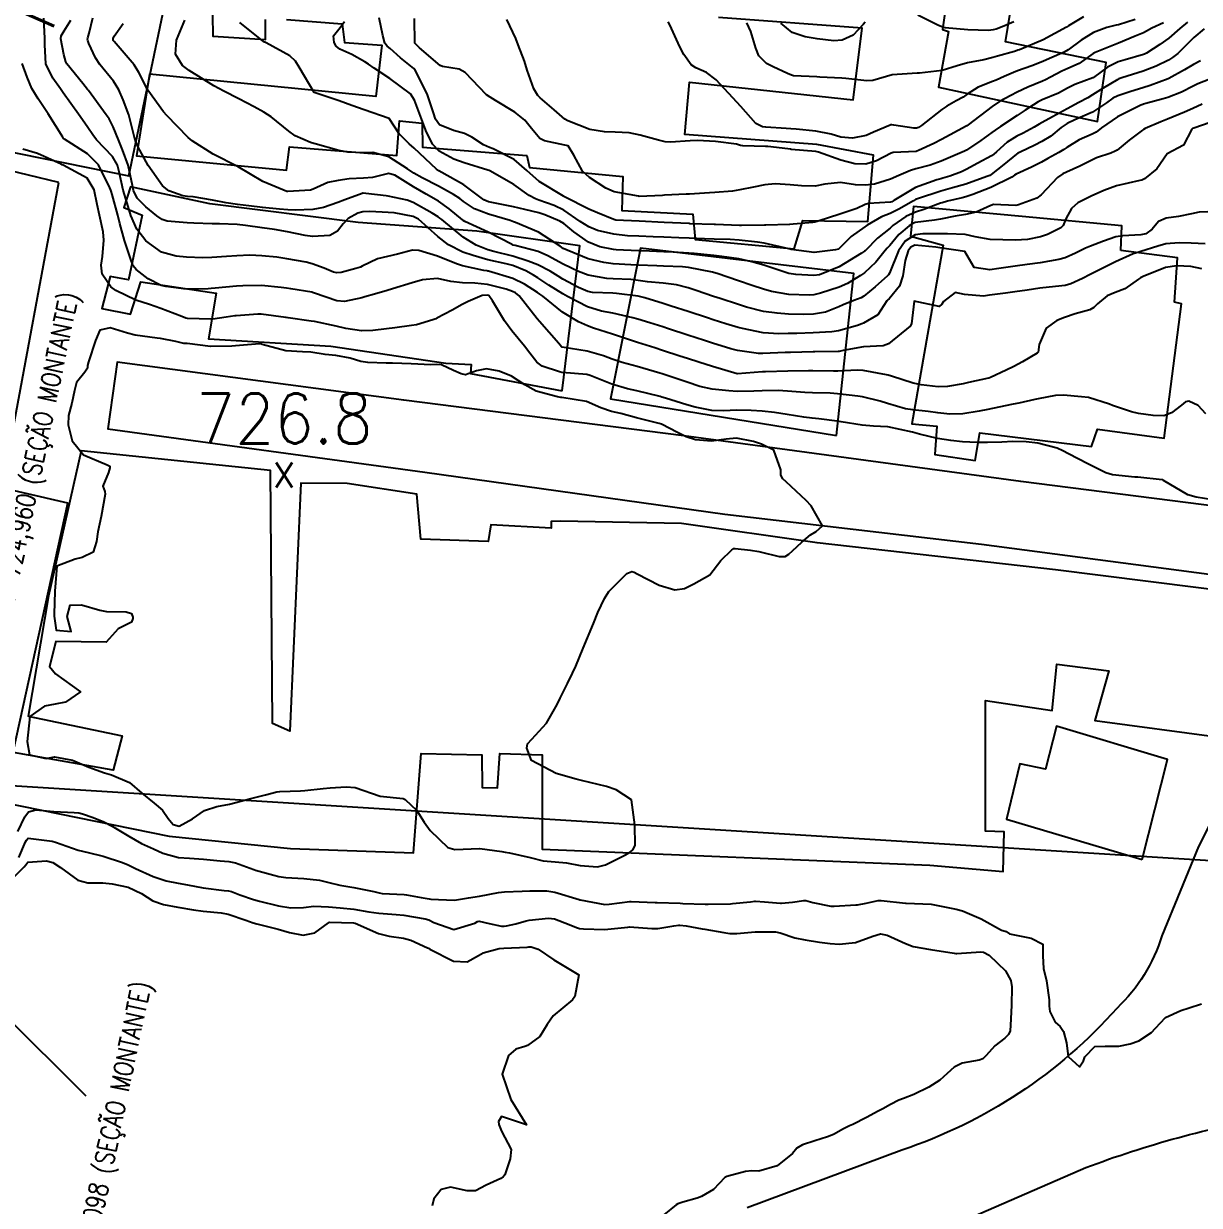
# Model space of a CAD drawing. Header units: metres. Extents: x 318500 to 325275, y 7408834 to 7428799.
# Drawn here: x 323476.5 to 323570.2, y 7419209.3 to 7419303.5 of the extents above; entities that cross this region are included whole.
import ezdxf
from ezdxf.enums import TextEntityAlignment as Align

# ---------------------------------------------------------------- set-up
doc = ezdxf.new("R2010")
doc.units = ezdxf.units.M
doc.header["$MEASUREMENT"] = 0
doc.linetypes.add('CONTINUO', pattern=[0])
for name, color, linetype in [('Cotas', 45, 'Continuous'), ('Curvas de Nivel 1m', 11, 'Continuous'), ('Curvas de Nivel 5m', 15, 'Continuous'), ('Divisas', 45, 'Continuous'), ('Edificações', 30, 'Continuous'), ('Pontos Cotados', 45, 'Continuous'), ('TEXTO', 45, 'Continuous'), ('Vias Primárias', 230, 'Continuous')]:
    doc.layers.add(name, color=color, linetype=linetype)
doc.styles.add('ROMANS', font='romans', dxfattribs={"height": 0.2})
doc.styles.add('Style-STANDARD', font='STANDARD.shx')

# ---------------------------------------------------------------- blocks, each defined once
blk = doc.blocks.new('ELVTXT_32')
at = {"layer": 'Pontos Cotados', "linetype": 'Continuous', "style": 'Style-STANDARD'}
for s, height, p in [('726.8', 4, (0, 4)), ('x', 3, (0, 0))]:
    blk.add_text(s, height=height, dxfattribs=at).set_placement(p, align=Align.MIDDLE_CENTER)

msp = doc.modelspace()

# ---------------------------------------------------------------- linework, layer by layer
at = {"layer": 'Curvas de Nivel 1m', "flags": 128}
for points, elevation in [([(323570.375, 7419283.933), (323569.501, 7419284.121), (323568.393, 7419284.189), (323567.5, 7419284.044), (323565.707, 7419283.332), (323565.491, 7419283.227), (323565.323, 7419283.122), (323564.258, 7419282.359), (323563.474, 7419282.069), (323562.839, 7419281.786), (323562.08, 7419281.164), (323561.771, 7419280.851), (323561.453, 7419280.686), (323560.277, 7419280.358), (323559.443, 7419280.073), (323558.823, 7419279.826), (323557.966, 7419279.222), (323557.417, 7419277.913), (323557.329, 7419277.313), (323557.26, 7419277.232), (323556.104, 7419276.538), (323555.394, 7419276.16), (323554.791, 7419275.857), (323553.554, 7419275.277), (323553.42, 7419275.239), (323553.379, 7419275.23), (323551.798, 7419274.879), (323551.372, 7419274.787), (323550.129, 7419274.562), (323549.368, 7419274.545), (323548.031, 7419274.689), (323547.372, 7419274.825), (323545.658, 7419275.386), (323545.381, 7419275.474), (323545.268, 7419275.505), (323543.387, 7419275.851), (323542.942, 7419275.862), (323541.385, 7419275.785), (323541.047, 7419275.784), (323539.385, 7419275.821), (323539.037, 7419275.821), (323537.384, 7419275.781), (323535.614, 7419275.747), (323535.382, 7419275.735), (323533.399, 7419275.569), (323533.38, 7419275.571), (323533.353, 7419275.577), (323531.386, 7419276.161), (323530.304, 7419276.502), (323529.392, 7419276.794), (323528.78, 7419276.995), (323527.398, 7419277.442), (323526.792, 7419277.636), (323525.406, 7419278.081), (323524.786, 7419278.283), (323523.416, 7419278.728), (323521.916, 7419279.209), (323521.425, 7419279.394), (323520.706, 7419279.717), (323519.441, 7419280.482), (323517.884, 7419281.754), (323517.64, 7419281.935), (323517.463, 7419282.054), (323516.417, 7419282.724), (323515.474, 7419283.182), (323513.534, 7419283.755), (323513.48, 7419283.767), (323513.441, 7419283.772), (323513.175, 7419283.815), (323511.485, 7419284.169), (323510.999, 7419284.336), (323509.496, 7419284.963), (323507.988, 7419285.4), (323507.503, 7419285.417), (323506.287, 7419285.12), (323505.495, 7419284.935), (323504.695, 7419284.729), (323503.483, 7419284.161), (323503.349, 7419284.085), (323502.984, 7419283.955), (323501.8, 7419283.644), (323501.476, 7419283.616), (323501.192, 7419283.689), (323500.457, 7419283.985), (323499.485, 7419284.342), (323499.024, 7419284.47), (323497.491, 7419284.744), (323496.67, 7419284.861), (323495.494, 7419284.988), (323494.54, 7419285.018), (323493.493, 7419284.976), (323492.664, 7419284.921), (323491.491, 7419284.851), (323490.782, 7419284.825), (323489.491, 7419284.872), (323488.674, 7419284.961), (323487.497, 7419285.272), (323486.257, 7419286.179), (323485.524, 7419287.108), (323485.061, 7419288.195), (323484.828, 7419288.916), (323484.434, 7419290.201), (323484.129, 7419291.657), (323483.986, 7419292.206), (323483.6, 7419292.894), (323482.324, 7419294.229), (323482.009, 7419294.619), (323481.63, 7419295.204), (323481.199, 7419295.81), (323480.884, 7419296.251), (323479.665, 7419297.962), (323479.447, 7419298.272), (323478.829, 7419299.133), (323478.28, 7419300.284), (323478.208, 7419301.792), (323478.199, 7419302.285), (323478.13, 7419303.901)], 731), ([(323570.649, 7419285.928), (323569.524, 7419285.99), (323568.583, 7419286.021), (323567.522, 7419285.92), (323566.882, 7419285.737), (323565.513, 7419285.316), (323565.358, 7419285.276), (323564.908, 7419285.129), (323563.503, 7419284.491), (323562.604, 7419284.054), (323561.493, 7419283.496), (323560.873, 7419283.179), (323559.938, 7419282.738), (323559.481, 7419282.626), (323558.217, 7419282.481), (323557.477, 7419282.391), (323556.466, 7419282.249), (323555.473, 7419282.107), (323554.727, 7419282.005), (323553.468, 7419281.832), (323552.99, 7419281.764), (323551.469, 7419281.887), (323550.735, 7419282.054), (323549.787, 7419281.327), (323549.67, 7419281.115), (323549.454, 7419280.944), (323547.46, 7419281.36), (323547.249, 7419279.547), (323547.146, 7419279.364), (323545.416, 7419277.954), (323544.996, 7419277.812), (323543.413, 7419277.715), (323541.812, 7419277.434), (323541.491, 7419277.357), (323541.409, 7419277.347), (323539.556, 7419277.319), (323539.408, 7419277.319), (323537.61, 7419277.285), (323537.407, 7419277.282), (323537.187, 7419277.274), (323535.397, 7419277.194), (323535.07, 7419277.198), (323533.399, 7419277.424), (323532.866, 7419277.555), (323531.407, 7419278.021), (323530.759, 7419278.231), (323529.416, 7419278.665), (323527.882, 7419279.164), (323527.425, 7419279.31), (323526.399, 7419279.64), (323525.434, 7419279.933), (323525.057, 7419280.035), (323523.441, 7419280.416), (323522.56, 7419280.576), (323521.448, 7419280.913), (323519.837, 7419281.726), (323519.462, 7419281.951), (323518.364, 7419282.642), (323517.475, 7419283.225), (323517.143, 7419283.431), (323516.512, 7419283.775), (323515.486, 7419284.194), (323514.945, 7419284.338), (323513.493, 7419284.669), (323512.33, 7419284.995), (323511.502, 7419285.281), (323510.369, 7419285.857), (323509.52, 7419286.505), (323507.958, 7419287.886), (323507.542, 7419288.099), (323506.026, 7419288.394), (323505.545, 7419288.44), (323504.102, 7419288.498), (323503.545, 7419288.48), (323503.124, 7419288.374), (323502.377, 7419287.962), (323501.963, 7419287.536), (323501.525, 7419286.945), (323500.904, 7419286.594), (323499.518, 7419286.505), (323498.938, 7419286.589), (323497.523, 7419286.896), (323496.495, 7419287.07), (323495.527, 7419287.201), (323494.195, 7419287.405), (323493.531, 7419287.467), (323492.114, 7419287.518), (323491.531, 7419287.53), (323490.081, 7419287.576), (323489.532, 7419287.605), (323487.948, 7419287.74), (323487.536, 7419287.884), (323487.122, 7419288.166), (323486.243, 7419288.875), (323485.554, 7419289.572), (323485.258, 7419290.193), (323485.174, 7419290.586), (323484.844, 7419292.197), (323484.381, 7419293.429), (323484.056, 7419294.206), (323483.631, 7419295.261), (323483.312, 7419295.89), (323483.093, 7419296.218), (323481.669, 7419298.159), (323481.604, 7419298.241), (323481.22, 7419298.704), (323479.956, 7419300.266), (323479.864, 7419300.43), (323479.707, 7419301.006), (323479.475, 7419302.272), (323479.488, 7419302.508), (323479.73, 7419302.908), (323480.265, 7419303.739)], 732), ([(323571.562, 7419288.517), (323570.174, 7419288.448), (323569.559, 7419288.321), (323568.523, 7419288.112), (323567.553, 7419287.971), (323566.941, 7419287.707), (323566.43, 7419287.107), (323565.917, 7419286.731), (323565.533, 7419286.638), (323564.094, 7419286.579), (323563.53, 7419286.481), (323562.545, 7419286.14), (323561.519, 7419285.759), (323561.105, 7419285.587), (323560.32, 7419285.188), (323559.506, 7419284.822), (323558.976, 7419284.679), (323557.502, 7419284.42), (323556.465, 7419284.276), (323555.499, 7419284.148), (323554.195, 7419283.968), (323553.496, 7419283.872), (323552.253, 7419284.054), (323551.51, 7419285.31), (323549.514, 7419285.617), (323549.19, 7419285.66), (323547.517, 7419285.818), (323547.199, 7419285.68), (323546.99, 7419285.368), (323546.744, 7419284.613), (323546.549, 7419283.374), (323546.297, 7419282.559), (323545.463, 7419281.563), (323545.368, 7419281.484), (323545.297, 7419281.392), (323544.568, 7419280.274), (323543.433, 7419279.602), (323543.295, 7419279.55), (323542.938, 7419279.417), (323541.426, 7419279.002), (323540.898, 7419278.921), (323539.424, 7419278.845), (323538.111, 7419278.795), (323537.423, 7419278.78), (323536.675, 7419278.757), (323535.42, 7419278.841), (323533.791, 7419279.178), (323533.426, 7419279.273), (323532.453, 7419279.56), (323531.435, 7419279.889), (323530.983, 7419280.03), (323529.444, 7419280.535), (323528.101, 7419280.969), (323527.453, 7419281.183), (323526.01, 7419281.644), (323525.461, 7419281.759), (323523.758, 7419281.971), (323523.463, 7419281.992), (323521.826, 7419282.067), (323521.464, 7419282.142), (323520.722, 7419282.463), (323519.474, 7419283.119), (323519.089, 7419283.349), (323518.465, 7419283.745), (323517.488, 7419284.26), (323516.707, 7419284.557), (323515.497, 7419284.946), (323513.976, 7419285.333), (323513.505, 7419285.456), (323512.569, 7419285.824), (323511.52, 7419286.474), (323509.816, 7419287.866), (323509.662, 7419287.989), (323509.542, 7419288.072), (323509.049, 7419288.371), (323507.553, 7419289.217), (323507.056, 7419289.399), (323505.558, 7419289.723), (323505.387, 7419289.751), (323503.775, 7419289.947), (323503.56, 7419289.971), (323503.54, 7419289.97), (323503.485, 7419289.951), (323502.089, 7419289.431), (323501.553, 7419289.229), (323500.398, 7419288.836), (323499.547, 7419288.66), (323498.147, 7419288.622), (323497.546, 7419288.638), (323496.9, 7419288.683), (323495.548, 7419288.83), (323494.455, 7419288.972), (323493.55, 7419289.07), (323492.648, 7419289.19), (323491.553, 7419289.418), (323490.008, 7419289.673), (323489.556, 7419289.706), (323489.186, 7419289.766), (323488.083, 7419290.152), (323487.566, 7419290.565), (323486.442, 7419292.177), (323485.612, 7419293.683), (323485.401, 7419294.192), (323485.312, 7419294.505), (323484.885, 7419296.198), (323484.448, 7419297.412), (323484.084, 7419298.206), (323483.68, 7419298.88), (323482.583, 7419300.227), (323482.227, 7419300.754), (323481.716, 7419301.888), (323481.618, 7419302.141), (323481.604, 7419302.242), (323481.627, 7419302.336), (323481.727, 7419302.728), (323482.034, 7419303.948)], 733), ([(323571.658, 7419295.809), (323569.737, 7419295.155), (323569.65, 7419295.117), (323569.596, 7419295.071), (323568.912, 7419293.8), (323567.62, 7419293.1), (323566.792, 7419291.913), (323565.808, 7419291.117), (323565.589, 7419291.011), (323565.433, 7419290.967), (323563.584, 7419290.563), (323562.566, 7419290.175), (323561.576, 7419289.731), (323560.493, 7419289.186), (323559.996, 7419288.761), (323559.551, 7419287.924), (323559.34, 7419287.406), (323559.161, 7419287.206), (323558.077, 7419286.677), (323557.529, 7419286.496), (323556.485, 7419286.281), (323555.525, 7419286.227), (323554.527, 7419286.263), (323553.525, 7419286.267), (323552.332, 7419286.494), (323551.53, 7419286.676), (323550.128, 7419286.727), (323549.531, 7419286.717), (323548.141, 7419286.741), (323547.529, 7419286.647), (323546.736, 7419286.158), (323546.21, 7419285.38), (323545.492, 7419283.606), (323545.418, 7419283.464), (323545.343, 7419283.391), (323544.359, 7419282.519), (323543.465, 7419281.775), (323543.235, 7419281.642), (323542.657, 7419281.422), (323541.813, 7419281.076), (323541.452, 7419280.906), (323540.405, 7419280.497), (323539.443, 7419280.338), (323538.617, 7419280.304), (323537.443, 7419280.334), (323536.537, 7419280.41), (323535.446, 7419280.553), (323534.097, 7419280.894), (323533.453, 7419281.101), (323532.01, 7419281.565), (323531.462, 7419281.747), (323530.095, 7419282.219), (323529.468, 7419282.44), (323528.534, 7419282.677), (323527.472, 7419282.792), (323526.218, 7419282.897), (323525.474, 7419283.01), (323524.895, 7419283.079), (323523.475, 7419283.149), (323522.971, 7419283.183), (323521.477, 7419283.44), (323520.712, 7419283.718), (323519.489, 7419284.323), (323518.272, 7419284.975), (323517.503, 7419285.31), (323515.675, 7419285.788), (323515.511, 7419285.834), (323515.426, 7419285.876), (323513.526, 7419286.853), (323511.66, 7419287.716), (323511.539, 7419287.789), (323511.474, 7419287.841), (323510.422, 7419288.731), (323509.555, 7419289.321), (323508.582, 7419289.88), (323507.569, 7419290.482), (323506.084, 7419291.411), (323505.584, 7419291.541), (323504.31, 7419291.208), (323503.578, 7419291.154), (323502.435, 7419291.103), (323501.575, 7419290.982), (323500.746, 7419290.809), (323499.564, 7419290.282), (323499.359, 7419290.207), (323497.561, 7419290.109), (323497.478, 7419290.115), (323495.573, 7419290.899), (323493.59, 7419292.08), (323491.604, 7419293.069), (323489.931, 7419294.127), (323489.623, 7419294.394), (323488.773, 7419295.284), (323487.905, 7419296.156), (323487.644, 7419296.44), (323486.396, 7419298.179), (323485.691, 7419299.577), (323485.321, 7419300.194), (323483.719, 7419302.063), (323483.653, 7419302.144), (323483.632, 7419302.211), (323483.642, 7419302.29), (323483.724, 7419302.47), (323484.45, 7419303.492)], 734), ([(323571.029, 7419299.05), (323570.072, 7419298.687), (323569.691, 7419298.501), (323568.754, 7419298.014), (323567.678, 7419297.6), (323567.295, 7419297.485), (323565.913, 7419297.118), (323565.726, 7419297.063), (323565.669, 7419297.038), (323565.523, 7419296.976), (323563.659, 7419296.038), (323562.384, 7419295.163), (323561.973, 7419294.839), (323561.642, 7419294.665), (323560.613, 7419294.207), (323559.626, 7419293.612), (323559.381, 7419293.446), (323558.984, 7419293.21), (323558.104, 7419292.731), (323557.608, 7419292.449), (323556.809, 7419292.031), (323555.594, 7419291.486), (323555.449, 7419291.396), (323555.243, 7419291.255), (323553.581, 7419290.41), (323552.141, 7419289.867), (323551.574, 7419289.684), (323551.284, 7419289.602), (323550.126, 7419289.324), (323549.691, 7419289.206), (323549.567, 7419289.162), (323548.237, 7419288.673), (323547.557, 7419288.468), (323546.809, 7419288.113), (323545.761, 7419287.387), (323545.645, 7419287.282), (323545.537, 7419287.185), (323544.531, 7419286.394), (323543.577, 7419285.409), (323543.545, 7419285.375), (323543.509, 7419285.341), (323543.272, 7419285.178), (323541.497, 7419284.105), (323539.921, 7419283.463), (323539.479, 7419283.401), (323538.03, 7419283.485), (323537.481, 7419283.562), (323537.389, 7419283.583), (323535.491, 7419284.224), (323534.518, 7419284.512), (323533.498, 7419284.737), (323532.13, 7419284.934), (323531.502, 7419285.01), (323529.935, 7419285.163), (323529.504, 7419285.198), (323527.835, 7419285.295), (323527.505, 7419285.305), (323525.781, 7419285.372), (323525.506, 7419285.382), (323523.732, 7419285.451), (323523.507, 7419285.476), (323522.415, 7419285.696), (323521.515, 7419286.069), (323520.348, 7419286.902), (323519.537, 7419287.562), (323519.241, 7419287.734), (323518.035, 7419288.242), (323517.546, 7419288.394), (323516.439, 7419288.667), (323515.551, 7419288.887), (323514.214, 7419289.142), (323513.555, 7419289.289), (323513.179, 7419289.438), (323512.647, 7419289.824), (323511.572, 7419290.642), (323509.835, 7419291.617), (323509.588, 7419291.745), (323509.4, 7419291.872), (323507.615, 7419293.55), (323507.221, 7419293.896), (323506.428, 7419294.708), (323505.64, 7419295.92), (323503.65, 7419296.609), (323502.655, 7419296.96), (323501.66, 7419297.312), (323499.67, 7419298), (323498.466, 7419300.019), (323498.162, 7419300.481), (323497.709, 7419300.909), (323495.828, 7419301.94), (323495.719, 7419301.992), (323495.681, 7419302.012), (323495.607, 7419302.052), (323493.742, 7419303.573)], 736), ([(323570.268, 7419300.516), (323569.717, 7419300.217), (323568.997, 7419299.795), (323567.756, 7419299.099), (323567.721, 7419299.079), (323567.7, 7419299.071), (323566.264, 7419298.542), (323565.689, 7419298.363), (323564.738, 7419298.08), (323563.679, 7419297.725), (323563.303, 7419297.528), (323562.796, 7419297.163), (323561.662, 7419296.421), (323560.272, 7419295.81), (323559.653, 7419295.53), (323559.179, 7419295.207), (323558.349, 7419294.51), (323557.633, 7419294.074), (323557.063, 7419293.801), (323555.905, 7419293.247), (323555.715, 7419293.152), (323555.618, 7419293.085), (323554.619, 7419292.251), (323553.593, 7419291.453), (323553.488, 7419291.385), (323553.264, 7419291.285), (323551.584, 7419290.688), (323550.516, 7419290.386), (323549.578, 7419290.128), (323547.734, 7419289.52), (323547.571, 7419289.456), (323547.397, 7419289.363), (323546.252, 7419288.687), (323545.554, 7419288.347), (323544.861, 7419288.086), (323543.708, 7419287.408), (323543.614, 7419287.334), (323543.538, 7419287.277), (323542.446, 7419286.506), (323541.512, 7419285.584), (323541.432, 7419285.52), (323541.206, 7419285.445), (323539.506, 7419285.232), (323537.655, 7419285.489), (323537.511, 7419285.525), (323537.466, 7419285.536), (323535.517, 7419285.996), (323534.97, 7419286.077), (323533.52, 7419286.22), (323532.812, 7419286.266), (323531.521, 7419286.312), (323530.763, 7419286.34), (323529.522, 7419286.387), (323528.712, 7419286.422), (323527.523, 7419286.467), (323526.664, 7419286.498), (323525.523, 7419286.54), (323524.612, 7419286.576), (323523.525, 7419286.695), (323522.236, 7419286.993), (323521.534, 7419287.279), (323520.863, 7419287.717), (323519.549, 7419288.604), (323518.789, 7419288.978), (323517.557, 7419289.421), (323517.303, 7419289.51), (323516.78, 7419289.772), (323515.573, 7419290.654), (323513.653, 7419291.746), (323513.589, 7419291.775), (323513.487, 7419291.812), (323511.598, 7419292.38), (323510.785, 7419292.67), (323509.612, 7419293.311), (323509.078, 7419293.875), (323508.553, 7419294.958), (323508.211, 7419295.884), (323507.662, 7419297.375), (323507.329, 7419297.895), (323505.688, 7419299.097), (323504.437, 7419299.939), (323503.995, 7419300.238), (323503.705, 7419300.429), (323502.662, 7419301.009), (323501.715, 7419301.449), (323501.42, 7419301.678), (323501.252, 7419301.977), (323501.209, 7419302.496), (323501.738, 7419303.172), (323502.061, 7419303.651)], 737), ([(323570.559, 7419303.058), (323569.743, 7419302.377), (323568.465, 7419301.089), (323568.054, 7419300.766), (323567.722, 7419300.569), (323566.734, 7419300.09), (323565.709, 7419299.7), (323565.273, 7419299.56), (323564.009, 7419299.145), (323563.776, 7419299.072), (323563.698, 7419299.036), (323562.531, 7419298.324), (323561.679, 7419297.791), (323561.29, 7419297.569), (323560.577, 7419297.191), (323559.665, 7419296.697), (323558.496, 7419296.055), (323557.654, 7419295.612), (323557.41, 7419295.475), (323557.033, 7419295.236), (323556.139, 7419294.749), (323555.639, 7419294.501), (323554.865, 7419294.028), (323554.033, 7419293.274), (323553.82, 7419293.074), (323553.615, 7419292.936), (323552.547, 7419292.355), (323551.598, 7419291.843), (323551.239, 7419291.669), (323550.312, 7419291.323), (323549.757, 7419291.16), (323549.588, 7419291.113), (323549.276, 7419291.024), (323547.58, 7419290.409), (323545.83, 7419289.386), (323545.674, 7419289.283), (323545.568, 7419289.248), (323543.83, 7419289.143), (323543.565, 7419289.073), (323542.886, 7419288.746), (323541.549, 7419288.29), (323539.802, 7419287.726), (323539.542, 7419287.657), (323539.376, 7419287.637), (323537.826, 7419287.487), (323537.563, 7419287.467), (323537.54, 7419287.465), (323535.633, 7419287.424), (323535.539, 7419287.423), (323533.696, 7419287.39), (323533.538, 7419287.393), (323531.643, 7419287.464), (323531.538, 7419287.465), (323529.599, 7419287.539), (323529.539, 7419287.542), (323527.54, 7419287.63), (323525.541, 7419287.731), (323523.689, 7419287.825), (323523.542, 7419287.865), (323522.243, 7419288.396), (323521.55, 7419288.683), (323519.615, 7419289.674), (323519.56, 7419289.708), (323519.511, 7419289.731), (323517.577, 7419290.898), (323516.589, 7419291.775), (323515.603, 7419292.654), (323513.931, 7419293.492), (323513.617, 7419293.601), (323513.157, 7419293.817), (323512.23, 7419294.435), (323511.629, 7419294.723), (323510.752, 7419294.974), (323509.635, 7419295.411), (323509.314, 7419295.873), (323509.163, 7419296.359), (323508.668, 7419297.88), (323507.698, 7419299.761), (323507.59, 7419299.892), (323506.544, 7419300.743), (323505.716, 7419301.482), (323505.477, 7419301.683), (323505.276, 7419301.927), (323505.117, 7419302.541), (323504.84, 7419303.934)], 738), ([(323569.242, 7419303.594), (323568.619, 7419303.087), (323567.742, 7419302.328), (323567.041, 7419301.803), (323565.966, 7419301.118), (323565.812, 7419301.036), (323565.728, 7419301.003), (323564.266, 7419300.598), (323563.719, 7419300.426), (323562.858, 7419300.018), (323561.753, 7419299.179), (323561.724, 7419299.156), (323561.699, 7419299.146), (323560.262, 7419298.623), (323559.687, 7419298.321), (323558.964, 7419297.927), (323557.672, 7419297.395), (323557.557, 7419297.346), (323557.35, 7419297.233), (323556.317, 7419296.59), (323555.659, 7419296.152), (323554.332, 7419295.27), (323553.924, 7419294.998), (323553.643, 7419294.795), (323552.768, 7419294.158), (323551.621, 7419293.391), (323551.57, 7419293.361), (323551.47, 7419293.312), (323550.179, 7419292.757), (323549.608, 7419292.525), (323548.736, 7419292.21), (323547.598, 7419291.897), (323547.181, 7419291.781), (323546.243, 7419291.38), (323545.587, 7419291.081), (323544.293, 7419290.692), (323543.582, 7419290.594), (323542.782, 7419290.626), (323541.581, 7419290.82), (323540.354, 7419290.682), (323539.576, 7419290.536), (323538.497, 7419290.56), (323537.577, 7419290.646), (323536.38, 7419290.706), (323535.577, 7419290.641), (323534.652, 7419290.455), (323533.57, 7419290.222), (323532.992, 7419290.132), (323531.567, 7419290.015), (323531.158, 7419289.984), (323529.564, 7419289.89), (323529.291, 7419289.877), (323527.563, 7419289.797), (323527.404, 7419289.79), (323525.561, 7419289.716), (323525.492, 7419289.72), (323523.566, 7419290.081), (323522.897, 7419290.363), (323521.582, 7419291.206), (323521.047, 7419291.715), (323520.338, 7419292.993), (323519.905, 7419293.727), (323519.621, 7419293.799), (323517.996, 7419294.127), (323517.626, 7419294.329), (323516.985, 7419295.121), (323516.448, 7419295.778), (323515.65, 7419296.427), (323514.108, 7419297.361), (323513.667, 7419297.607), (323513.399, 7419297.814), (323511.696, 7419299.58), (323511.202, 7419299.847), (323509.883, 7419300.048), (323509.703, 7419300.131), (323508.047, 7419301.557), (323507.72, 7419301.87), (323507.688, 7419301.923), (323507.663, 7419303.891)], 739), ([(323565.082, 7419303.809), (323563.754, 7419303.392), (323563.564, 7419303.342), (323562.817, 7419303.164), (323561.746, 7419302.769), (323560.76, 7419302.169), (323559.732, 7419301.4), (323559.402, 7419301.205), (323558.257, 7419300.687), (323557.718, 7419300.458), (323556.834, 7419300.122), (323555.707, 7419299.71), (323555.375, 7419299.585), (323554.623, 7419299.266), (323553.991, 7419298.981), (323553.694, 7419298.869), (323552.559, 7419298.425), (323551.678, 7419297.853), (323551.363, 7419297.625), (323550.805, 7419297.319), (323550.078, 7419296.913), (323549.663, 7419296.626), (323548.035, 7419295.354), (323547.797, 7419295.209), (323547.647, 7419295.157), (323547.431, 7419295.147), (323545.833, 7419295.387), (323545.67, 7419295.419), (323545.641, 7419295.423), (323545.612, 7419295.419), (323545.537, 7419295.391), (323544.22, 7419294.818), (323543.632, 7419294.567), (323542.551, 7419294.348), (323541.63, 7419294.429), (323540.84, 7419294.66), (323539.634, 7419294.899), (323538.059, 7419295.063), (323537.636, 7419295.106), (323537.274, 7419295.133), (323535.637, 7419295.223), (323535.377, 7419295.263), (323534.839, 7419295.532), (323533.66, 7419296.884), (323533.005, 7419297.557), (323531.691, 7419298.988), (323530.92, 7419299.582), (323530.055, 7419299.947), (323529.706, 7419300.192), (323529.109, 7419301.004), (323528.779, 7419301.614), (323527.996, 7419303.377), (323527.856, 7419303.628)], 741), ([(323560.943, 7419304.007), (323559.752, 7419303.304), (323559.597, 7419303.202), (323557.74, 7419302.186), (323555.863, 7419301.39), (323555.731, 7419301.35), (323555.664, 7419301.327), (323555.445, 7419301.263), (323554.11, 7419300.888), (323553.722, 7419300.767), (323553.023, 7419300.594), (323551.71, 7419300.36), (323550.9, 7419300.126), (323549.704, 7419299.735), (323547.879, 7419299.534), (323547.702, 7419299.533), (323545.7, 7419299.39), (323544.159, 7419298.939), (323543.693, 7419298.924), (323542.025, 7419299.105), (323541.695, 7419299.128), (323539.941, 7419299.222), (323539.696, 7419299.236), (323537.856, 7419299.33), (323537.698, 7419299.365), (323537.362, 7419299.495), (323536.219, 7419300.026), (323535.708, 7419300.305), (323535.095, 7419300.911), (323534.84, 7419301.533), (323534.436, 7419302.843), (323534.14, 7419303.544)], 742), ([(323543.562, 7419303.604), (323543.402, 7419303.415), (323542.606, 7419302.558), (323541.731, 7419302.152), (323541.072, 7419302.108), (323539.732, 7419302.259), (323538.787, 7419302.427), (323537.739, 7419302.765), (323536.841, 7419303.504)], 743), ([(323555.41, 7419303.609), (323554.596, 7419303.272), (323553.988, 7419303.037), (323553.747, 7419302.971), (323553.378, 7419302.919), (323551.745, 7419302.969), (323549.928, 7419303.147), (323549.748, 7419303.182), (323549.403, 7419303.335), (323547.762, 7419304.16)], 743), ([(323571.255, 7419265.537), (323569.937, 7419265.74), (323569.259, 7419265.932), (323567.317, 7419267.09), (323567.27, 7419267.12), (323567.23, 7419267.131), (323565.273, 7419267.336), (323565.047, 7419267.35), (323563.276, 7419267.533), (323562.733, 7419267.701), (323561.288, 7419268.395), (323559.761, 7419269.193), (323559.304, 7419269.451), (323558.863, 7419269.65), (323557.312, 7419270.06), (323556.385, 7419270.168), (323555.314, 7419270.173), (323554.441, 7419270.135), (323553.313, 7419270.116), (323552.487, 7419270.118), (323551.313, 7419270.167), (323550.374, 7419270.26), (323549.317, 7419270.431), (323547.896, 7419270.777), (323547.323, 7419270.917), (323545.366, 7419271.353), (323545.33, 7419271.361), (323544.23, 7419271.401), (323543.331, 7419271.484), (323541.656, 7419271.758), (323541.334, 7419271.811), (323539.863, 7419271.989), (323539.336, 7419272.048), (323538.679, 7419272.134), (323537.339, 7419272.347), (323536.327, 7419272.492), (323535.341, 7419272.598), (323534.474, 7419272.666), (323533.341, 7419272.677), (323532.277, 7419272.624), (323531.336, 7419272.657), (323530.004, 7419272.926), (323529.343, 7419273.109), (323527.648, 7419273.626), (323527.351, 7419273.725), (323527.225, 7419273.759), (323525.359, 7419274.23), (323524.632, 7419274.39), (323523.366, 7419274.747), (323521.648, 7419275.433), (323521.377, 7419275.512), (323519.42, 7419275.689), (323519.379, 7419275.694), (323519.207, 7419275.733), (323517.82, 7419276.189), (323517.388, 7419276.512), (323516.838, 7419277.211), (323516.406, 7419277.775), (323515.418, 7419279.008), (323514.816, 7419279.796), (323513.872, 7419281.387), (323513.569, 7419281.809), (323513.46, 7419281.84), (323513.05, 7419281.816), (323511.936, 7419281.349), (323511.449, 7419281.1), (323510.644, 7419280.65), (323509.432, 7419280.009), (323509.339, 7419279.963), (323509.103, 7419279.873), (323507.818, 7419279.492), (323507.423, 7419279.416), (323506.089, 7419279.241), (323505.419, 7419279.162), (323504.322, 7419279.03), (323503.416, 7419278.992), (323502.192, 7419279.189), (323501.421, 7419279.384), (323499.683, 7419279.739), (323499.427, 7419279.777), (323497.593, 7419280.028), (323497.43, 7419280.054), (323497.405, 7419280.055), (323495.434, 7419280.324), (323495.157, 7419280.332), (323493.432, 7419280.198), (323493.326, 7419280.187), (323492.641, 7419280.092), (323491.595, 7419279.94), (323491.427, 7419279.934), (323489.565, 7419279.991), (323489.428, 7419280.021), (323489.106, 7419280.135), (323487.439, 7419280.772), (323486.525, 7419281.093), (323485.449, 7419281.452), (323483.867, 7419282.206), (323483.463, 7419282.503), (323482.762, 7419283.51), (323482.696, 7419284.222), (323482.794, 7419284.917), (323482.897, 7419286.219), (323482.847, 7419286.893), (323482.548, 7419288.225), (323482.377, 7419289.056), (323482.124, 7419290.232), (323481.574, 7419291.175), (323479.662, 7419292.196), (323479.589, 7419292.222), (323479.486, 7419292.271), (323477.602, 7419293.118), (323476.435, 7419293.481)], 729), ([(323476.057, 7419239.128), (323476.614, 7419240.294), (323476.904, 7419240.678), (323477.476, 7419240.851), (323478.905, 7419240.714), (323480.522, 7419240.626), (323480.904, 7419240.601), (323481.202, 7419240.535), (323482.055, 7419240.223), (323482.895, 7419239.875), (323483.556, 7419239.534), (323484.878, 7419238.743), (323485.91, 7419238.17), (323486.863, 7419237.724), (323487.611, 7419237.397), (323488.854, 7419237.048), (323489.72, 7419236.984), (323490.852, 7419236.903), (323492.159, 7419236.779), (323492.85, 7419236.725), (323493.388, 7419236.612), (323494.841, 7419236.096), (323494.988, 7419236.048), (323496.435, 7419235.625), (323496.835, 7419235.527), (323497.399, 7419235.45), (323498.834, 7419235.368), (323500.088, 7419235.236), (323500.831, 7419235.046), (323501.707, 7419234.835), (323502.827, 7419234.655), (323504.408, 7419234.341), (323504.823, 7419234.232), (323505.087, 7419234.181), (323506.822, 7419234.093), (323507.006, 7419234.072), (323508.179, 7419233.87), (323508.818, 7419233.757), (323508.94, 7419233.737), (323510.817, 7419233.642), (323510.989, 7419233.665), (323511.947, 7419233.823), (323512.822, 7419233.966), (323514.345, 7419234.269), (323514.828, 7419234.321), (323516.223, 7419234.372), (323516.829, 7419234.382), (323518.183, 7419234.387), (323518.828, 7419234.294), (323520.762, 7419233.701), (323520.82, 7419233.679), (323520.845, 7419233.674), (323522.815, 7419233.314), (323523.174, 7419233.315), (323524.818, 7419233.538), (323524.924, 7419233.543), (323526.817, 7419233.451), (323526.988, 7419233.448), (323528.817, 7419233.399), (323529.021, 7419233.393), (323530.816, 7419233.337), (323531.053, 7419233.33), (323532.817, 7419233.356), (323532.986, 7419233.37), (323534.416, 7419233.524), (323534.764, 7419233.577), (323534.821, 7419233.579), (323535.532, 7419233.509), (323536.819, 7419233.41), (323536.899, 7419233.409), (323537.774, 7419233.476), (323538.658, 7419233.627), (323538.822, 7419233.611), (323539.393, 7419233.454), (323540.816, 7419233.176), (323541.097, 7419233.155), (323542.818, 7419233.268), (323542.946, 7419233.28), (323543.627, 7419233.402), (323544.587, 7419233.629), (323544.824, 7419233.63), (323546.764, 7419233.418), (323546.821, 7419233.412), (323548.82, 7419233.33), (323550.814, 7419232.939), (323551.32, 7419232.795), (323552.803, 7419232.149), (323554.425, 7419231.255), (323554.713, 7419231.175), (323554.789, 7419231.141), (323555.069, 7419230.965), (323556.784, 7419230.61), (323557.707, 7419230.143), (323557.711, 7419229.216), (323557.774, 7419228.196), (323558.019, 7419227.211), (323558.212, 7419225.713), (323558.222, 7419225.207), (323558.278, 7419224.777), (323558.697, 7419223.922), (323559.082, 7419223.583), (323559.364, 7419223.19), (323559.587, 7419222.275), (323559.743, 7419221.184), (323560.648, 7419220.37), (323560.963, 7419220.858), (323561.071, 7419221.166), (323561.852, 7419221.979), (323562.673, 7419222.019), (323563.782, 7419222.024), (323564.676, 7419222.2), (323565.356, 7419222.434), (323566.371, 7419223.095), (323566.694, 7419223.459), (323567.48, 7419224.304), (323568.708, 7419224.869), (323569.38, 7419225.06), (323570.362, 7419225.399)], 729), ([(323474.822, 7419234.537), (323476.559, 7419236.294), (323476.678, 7419236.457), (323476.846, 7419236.661), (323478.339, 7419236.776), (323478.846, 7419236.643), (323479.459, 7419236.254), (323480.83, 7419235.235), (323481.63, 7419235.03), (323482.828, 7419235.025), (323483.567, 7419234.939), (323484.825, 7419234.673), (323485.906, 7419234.169), (323486.812, 7419233.606), (323487.657, 7419233.298), (323488.804, 7419233.082), (323490.033, 7419232.88), (323490.8, 7419232.777), (323492.259, 7419232.624), (323492.797, 7419232.529), (323494.214, 7419232.059), (323494.787, 7419231.833), (323495.083, 7419231.748), (323496.78, 7419231.348), (323497.704, 7419231.083), (323498.773, 7419230.871), (323499.719, 7419231.043), (323500.788, 7419231.84), (323500.876, 7419231.881), (323502.789, 7419231.853), (323502.917, 7419231.81), (323504.776, 7419230.982), (323505.639, 7419230.773), (323506.777, 7419230.628), (323507.364, 7419230.469), (323508.683, 7419229.861), (323508.769, 7419229.817), (323508.88, 7419229.747), (323510.754, 7419228.797), (323511.836, 7419228.742), (323512.762, 7419229.246), (323513.129, 7419229.44), (323514.387, 7419229.786), (323514.77, 7419229.823), (323516.625, 7419229.908), (323516.772, 7419229.921), (323516.939, 7419229.924), (323517.51, 7419229.749), (323518.758, 7419228.898), (323520.74, 7419227.7), (323520.436, 7419225.982), (323520.252, 7419225.707), (323518.697, 7419224.432), (323518.212, 7419223.737), (323517.647, 7419222.774), (323516.665, 7419222.061), (323516.438, 7419221.988), (323515.734, 7419221.769), (323515.153, 7419221.275), (323514.63, 7419219.78), (323515.33, 7419217.773), (323516.58, 7419215.76), (323514.589, 7419216.413), (323514.35, 7419216.017), (323514.375, 7419215.783), (323514.572, 7419215.243), (323515.35, 7419213.772), (323515.277, 7419213.038), (323514.856, 7419211.777), (323514.709, 7419211.597), (323514.525, 7419211.477), (323513.365, 7419210.95), (323512.51, 7419210.494), (323511.843, 7419210.487), (323510.514, 7419210.781), (323509.77, 7419210.588), (323509.185, 7419209.853), (323509.05, 7419209.296)], 731)]:
    msp.add_lwpolyline(points, dxfattribs=dict(at, elevation=elevation))
at = {"layer": 'Curvas de Nivel 1m', "elevation": 728, "flags": 128}
msp.add_lwpolyline([(323488.622, 7419278.142), (323487.403, 7419278.39), (323487.145, 7419278.423), (323485.407, 7419278.645), (323484.771, 7419278.828), (323483.415, 7419279.243), (323482.588, 7419279.047), (323482.243, 7419278.227), (323481.675, 7419276.527), (323481.603, 7419276.237), (323481.591, 7419276.023), (323481.372, 7419275.698), (323480.722, 7419274.884), (323480.554, 7419274.248), (323480.336, 7419273.249), (323480.079, 7419272.252), (323480.045, 7419271.52), (323480.365, 7419270.249), (323481.283, 7419269.113), (323483.151, 7419268.333), (323483.271, 7419268.287), (323483.366, 7419268.209), (323483.385, 7419268.092), (323483.263, 7419267.724), (323482.826, 7419266.636), (323482.975, 7419266.214), (323483.006, 7419265.981), (323482.673, 7419264.218), (323482.421, 7419263.002), (323482.314, 7419262.223), (323482.039, 7419261.366), (323481.171, 7419260.955), (323480.608, 7419260.806), (323479.16, 7419260.26), (323478.988, 7419258.262), (323478.939, 7419256.436), (323478.942, 7419256.263), (323479.093, 7419255.16), (323480.292, 7419255.048), (323479.985, 7419256.251), (323480.223, 7419257.149), (323481.124, 7419257.183), (323482.581, 7419256.755), (323483.117, 7419256.65), (323484.679, 7419256.625), (323485.115, 7419256.486), (323485.21, 7419256.179), (323485.198, 7419256.09), (323485.104, 7419255.806), (323484.03, 7419255.262), (323483.08, 7419254.21), (323481.08, 7419254.238), (323479.08, 7419254.26), (323478.558, 7419252.268), (323479.051, 7419251.68), (323481.03, 7419250.24), (323479.851, 7419249.418), (323479.015, 7419249.263), (323478.18, 7419249.105), (323477, 7419248.29), (323476.78, 7419246.293), (323476.964, 7419245.211), (323478.295, 7419244.935), (323478.962, 7419245.058), (323480.402, 7419244.802), (323480.955, 7419244.566), (323481.713, 7419244.229), (323482.944, 7419243.802), (323483.52, 7419243.623), (323484.933, 7419243.015), (323485.917, 7419242.17), (323486.912, 7419241.369), (323487.586, 7419240.829), (323488.026, 7419240.143), (323488.431, 7419239.675), (323488.891, 7419239.552), (323489.953, 7419240.114), (323490.907, 7419240.79), (323491.895, 7419241.105), (323492.912, 7419241.298), (323494.601, 7419241.739), (323494.918, 7419241.82), (323495.773, 7419242.037), (323496.68, 7419242.267), (323496.924, 7419242.305), (323498.565, 7419242.364), (323498.926, 7419242.381), (323500.367, 7419242.54), (323500.929, 7419242.591), (323502.207, 7419242.675), (323502.93, 7419242.614), (323504.92, 7419241.92), (323506.759, 7419241.733), (323506.918, 7419241.672), (323507.83, 7419240.797), (323508.433, 7419239.867), (323508.89, 7419239.193), (323510.309, 7419237.846), (323510.868, 7419237.69), (323512.819, 7419237.761), (323512.869, 7419237.76), (323514.604, 7419237.521), (323514.867, 7419237.483), (323515.23, 7419237.412), (323516.863, 7419237.034), (323517.908, 7419236.791), (323518.86, 7419236.689), (323519.764, 7419236.622), (323520.857, 7419236.405), (323522.228, 7419236.314), (323522.858, 7419236.465), (323524.456, 7419237.246), (323524.869, 7419237.5), (323525.052, 7419237.647), (323525.241, 7419238.01), (323525.197, 7419239.646), (323524.93, 7419241.65), (323523.716, 7419242.446), (323522.94, 7419242.714), (323521.609, 7419243.027), (323520.945, 7419243.184), (323520.524, 7419243.285), (323518.95, 7419243.73), (323516.965, 7419244.767), (323516.589, 7419245.764), (323516.651, 7419246.096), (323516.987, 7419246.485), (323518.166, 7419247.743), (323519.025, 7419249.231), (323519.25, 7419249.727), (323519.847, 7419250.919), (323520.241, 7419251.718), (323520.495, 7419252.286), (323521.09, 7419253.71), (323521.913, 7419255.698), (323522.265, 7419256.55), (323522.782, 7419257.685), (323523.146, 7419258.246), (323524.564, 7419259.659), (323524.976, 7419259.839), (323525.162, 7419259.781), (323525.4, 7419259.648), (323527.157, 7419258.746), (323528.384, 7419258.379), (323529.153, 7419258.464), (323529.909, 7419258.839), (323531.17, 7419259.57), (323532.048, 7419260.694), (323532.944, 7419261.552), (323533.093, 7419261.65), (323533.192, 7419261.669), (323534.435, 7419261.531), (323535.093, 7419261.425), (323535.189, 7419261.4), (323536.705, 7419261.017), (323537.185, 7419261.034), (323537.474, 7419261.2), (323537.772, 7419261.484), (323538.499, 7419262.178), (323539.209, 7419262.757), (323539.657, 7419263.019), (323540.146, 7419263.456), (323539.244, 7419265.071), (323538.859, 7419265.474), (323537.265, 7419266.968), (323536.99, 7419267.217), (323536.845, 7419267.496), (323536.838, 7419267.935), (323536.269, 7419269.505), (323535.307, 7419269.972), (323534.657, 7419270.182), (323533.314, 7419270.459), (323532.485, 7419270.382), (323531.306, 7419270.217), (323530.033, 7419270.314), (323529.309, 7419270.546), (323528.594, 7419270.892), (323527.319, 7419271.57), (323527.133, 7419271.632), (323525.326, 7419272.06), (323524.082, 7419272.419), (323523.334, 7419272.588), (323522.5, 7419272.855), (323521.345, 7419273.377), (323519.388, 7419273.691), (323519.349, 7419273.691), (323519.314, 7419273.695), (323519.039, 7419273.735), (323517.356, 7419274.184), (323516.431, 7419274.707), (323515.374, 7419275.4), (323514.399, 7419275.8), (323513.382, 7419275.981), (323512.592, 7419275.822), (323511.704, 7419275.506), (323511.376, 7419275.578), (323510.756, 7419275.849), (323509.803, 7419276.283), (323509.385, 7419276.324), (323508.953, 7419276.306), (323507.385, 7419276.367), (323505.898, 7419276.425), (323505.385, 7419276.438), (323503.926, 7419276.483), (323503.386, 7419276.571), (323502.526, 7419276.821), (323501.391, 7419277.05), (323500.531, 7419277.123), (323499.393, 7419277.303), (323498.722, 7419277.339), (323497.394, 7419277.404), (323495.523, 7419277.925), (323495.399, 7419277.961), (323495.307, 7419277.96), (323493.397, 7419277.811), (323493.097, 7419277.784), (323491.396, 7419277.741), (323489.532, 7419277.996), (323489.399, 7419278.002), (323489.262, 7419277.995)], close=True, dxfattribs=at)
at = {"layer": 'Curvas de Nivel 5m', "flags": 128}
for points, elevation in [([(323570.41, 7419297.059), (323569.666, 7419296.719), (323569, 7419296.417), (323567.658, 7419295.858), (323567.118, 7419295.643), (323565.871, 7419295.118), (323565.728, 7419295.04), (323565.648, 7419294.979), (323564.59, 7419294.182), (323563.624, 7419293.405), (323563.467, 7419293.306), (323563.121, 7419293.155), (323562.001, 7419292.779), (323561.612, 7419292.608), (323560.663, 7419292.125), (323559.597, 7419291.644), (323559.3, 7419291.499), (323558.883, 7419291.211), (323557.576, 7419289.836), (323557.231, 7419289.576), (323556.362, 7419289.242), (323555.783, 7419289.032), (323555.566, 7419288.987), (323553.783, 7419289.061), (323553.566, 7419288.998), (323552.4, 7419288.455), (323551.555, 7419288.28), (323550.725, 7419288.146), (323549.548, 7419287.893), (323549.069, 7419287.815), (323547.544, 7419287.635), (323547.345, 7419287.561), (323547.054, 7419287.367), (323546.234, 7419286.675), (323545.516, 7419285.81), (323545.322, 7419285.583), (323545.151, 7419285.394), (323544.42, 7419284.481), (323543.492, 7419283.63), (323543.197, 7419283.414), (323542.147, 7419282.763), (323541.476, 7419282.479), (323540.007, 7419282), (323539.464, 7419281.874), (323539.09, 7419281.848), (323537.464, 7419281.906), (323536.095, 7419282.139), (323535.468, 7419282.326), (323534.556, 7419282.618), (323533.474, 7419282.982), (323531.763, 7419283.567), (323531.481, 7419283.647), (323531.388, 7419283.664), (323529.487, 7419284.038), (323529.004, 7419284.091), (323527.488, 7419284.15), (323526.952, 7419284.171), (323525.489, 7419284.228), (323524.897, 7419284.251), (323523.49, 7419284.348), (323522.74, 7419284.442), (323521.496, 7419284.744), (323519.809, 7419285.423), (323519.508, 7419285.569), (323519.246, 7419285.734), (323517.527, 7419286.869), (323515.693, 7419287.632), (323515.539, 7419287.691), (323515.275, 7419287.793), (323513.545, 7419288.309), (323512.433, 7419288.711), (323511.555, 7419289.297), (323511.252, 7419289.54), (323510.77, 7419289.852), (323509.57, 7419290.518), (323508.274, 7419291.188), (323507.585, 7419291.569), (323507.097, 7419291.897), (323505.604, 7419292.854), (323504.33, 7419293.218), (323503.609, 7419293.189), (323502.345, 7419293.227), (323501.611, 7419293.365), (323499.727, 7419293.89), (323499.619, 7419293.926), (323499.372, 7419294.004), (323498.152, 7419294.549), (323497.629, 7419294.916), (323496.235, 7419296.044), (323495.646, 7419296.42), (323494.864, 7419296.85), (323493.661, 7419297.477), (323492.458, 7419298.098), (323491.676, 7419298.524), (323490.685, 7419299.12), (323489.694, 7419299.754), (323489.17, 7419300.138), (323488.6, 7419301.038), (323488.694, 7419302.145), (323489.363, 7419303.754)], 735), ([(323567.333, 7419303.527), (323566.406, 7419303.113), (323565.984, 7419302.882), (323565.746, 7419302.754), (323565.083, 7419302.469), (323563.738, 7419301.916), (323561.877, 7419301.178), (323561.776, 7419301.133), (323561.729, 7419301.103), (323560.601, 7419300.307), (323559.711, 7419299.901), (323559.22, 7419299.695), (323558.324, 7419299.221), (323557.923, 7419299), (323557.695, 7419298.899), (323556.515, 7419298.415), (323555.681, 7419298.015), (323555.176, 7419297.759), (323554.271, 7419297.271), (323553.666, 7419296.872), (323551.757, 7419295.414), (323551.65, 7419295.339), (323551.605, 7419295.31), (323550.339, 7419294.623), (323549.634, 7419294.244), (323549.03, 7419293.938), (323547.804, 7419293.357), (323547.672, 7419293.306), (323547.619, 7419293.293), (323545.789, 7419293.216), (323545.617, 7419293.169), (323544.46, 7419292.549), (323543.603, 7419292.291), (323542.723, 7419292.303), (323541.607, 7419292.597), (323539.845, 7419293.238), (323539.617, 7419293.3), (323537.652, 7419293.458), (323537.62, 7419293.464), (323537.408, 7419293.493), (323535.792, 7419293.688), (323535.622, 7419293.697), (323533.807, 7419293.733), (323533.622, 7419293.768), (323533.303, 7419293.873), (323531.625, 7419294.08), (323530.204, 7419294.169), (323529.625, 7419294.138), (323528.037, 7419294.037), (323527.624, 7419294.071), (323527.08, 7419294.181), (323525.629, 7419294.59), (323524.747, 7419294.779), (323523.632, 7419294.831), (323522.782, 7419294.843), (323521.633, 7419295.047), (323519.878, 7419295.728), (323519.642, 7419295.871), (323518.789, 7419296.607), (323517.667, 7419297.553), (323517.465, 7419297.763), (323517.172, 7419298.273), (323516.63, 7419299.776), (323516.403, 7419300.476), (323515.915, 7419301.787), (323515.728, 7419302.301), (323515.001, 7419303.797)], 740), ([(323570.696, 7419272.402), (323570.099, 7419273.059), (323569.355, 7419273.388), (323569.083, 7419273.343), (323568.765, 7419273.076), (323567.956, 7419272.472), (323567.342, 7419272.242), (323566.5, 7419272.261), (323565.343, 7419272.425), (323564.777, 7419272.562), (323563.349, 7419273.026), (323563.255, 7419273.057), (323563.033, 7419273.153), (323561.358, 7419273.68), (323560.782, 7419273.756), (323559.36, 7419273.877), (323558.726, 7419273.843), (323557.355, 7419273.577), (323557.069, 7419273.519), (323555.794, 7419273.246), (323555.349, 7419273.149), (323555.218, 7419273.121), (323553.344, 7419272.725), (323552.653, 7419272.601), (323551.341, 7419272.397), (323550.307, 7419272.353), (323549.341, 7419272.463), (323548.58, 7419272.579), (323547.343, 7419272.698), (323546.772, 7419272.797), (323545.348, 7419273.22), (323544.748, 7419273.396), (323543.355, 7419273.741), (323542.967, 7419273.805), (323541.358, 7419273.986), (323540.781, 7419274.026), (323539.359, 7419274.05), (323538.755, 7419274.08), (323537.361, 7419274.205), (323536.626, 7419274.236), (323535.36, 7419274.219), (323534.699, 7419274.191), (323533.359, 7419274.18), (323532.699, 7419274.218), (323531.362, 7419274.343), (323530.372, 7419274.578), (323529.37, 7419274.921), (323527.462, 7419275.546), (323527.379, 7419275.575), (323527.197, 7419275.632), (323525.385, 7419276.173), (323524.201, 7419276.48), (323523.391, 7419276.754), (323522.714, 7419277.011), (323521.397, 7419277.371), (323519.422, 7419277.708), (323519.4, 7419277.71), (323519.366, 7419277.731), (323519.143, 7419277.995), (323517.602, 7419279.757), (323517.433, 7419279.968), (323515.998, 7419281.782), (323515.701, 7419282.025), (323515.464, 7419282.144), (323514.942, 7419282.318), (323513.469, 7419282.686), (323512.448, 7419282.803), (323511.47, 7419282.823), (323510.542, 7419282.926), (323509.473, 7419283.168), (323508.286, 7419283.068), (323507.469, 7419282.819), (323505.904, 7419282.353), (323505.463, 7419282.225), (323504.477, 7419281.935), (323503.703, 7419281.699), (323503.455, 7419281.628), (323502.078, 7419281.336), (323501.451, 7419281.399), (323499.696, 7419281.996), (323499.525, 7419282.064), (323499.461, 7419282.087), (323497.787, 7419282.349), (323497.464, 7419282.402), (323497.034, 7419282.464), (323495.466, 7419282.608), (323493.983, 7419282.59), (323493.465, 7419282.554), (323491.763, 7419282.405), (323491.463, 7419282.378), (323491.216, 7419282.359), (323489.462, 7419282.334), (323487.832, 7419282.523), (323487.465, 7419282.617), (323486.427, 7419283.133), (323485.477, 7419283.894), (323485.247, 7419284.192), (323485.081, 7419284.599), (323484.537, 7419286.2), (323484.169, 7419287.565), (323484.011, 7419288.205), (323483.556, 7419289.85), (323483.478, 7419290.13), (323483.45, 7419290.212), (323483.384, 7419290.391), (323482.482, 7419292.227), (323481.603, 7419293.111), (323479.759, 7419294.268), (323479.682, 7419294.331), (323479.622, 7419294.421), (323478.455, 7419296.282), (323477.658, 7419297.494), (323477.161, 7419298.298), (323476.781, 7419299.206), (323476.401, 7419300.309)], 730), ([(323476.115, 7419237.037), (323476.67, 7419238.293), (323476.731, 7419238.433), (323476.874, 7419238.572), (323478.794, 7419238.338), (323478.871, 7419238.318), (323479.056, 7419238.258), (323480.861, 7419237.62), (323481.637, 7419237.449), (323482.854, 7419237.151), (323484.399, 7419236.634), (323484.844, 7419236.455), (323485.428, 7419236.174), (323486.834, 7419235.526), (323487.878, 7419235.192), (323488.829, 7419234.998), (323489.571, 7419234.863), (323490.825, 7419234.641), (323492.487, 7419234.42), (323492.823, 7419234.388), (323493.077, 7419234.331), (323493.739, 7419234.066), (323494.815, 7419233.693), (323495.288, 7419233.568), (323496.808, 7419233.205), (323497.786, 7419233.029), (323498.806, 7419233.07), (323499.636, 7419233.159), (323500.807, 7419233.11), (323501.721, 7419233.042), (323502.805, 7419232.934), (323504.013, 7419232.716), (323504.8, 7419232.61), (323506.187, 7419232.512), (323506.798, 7419232.447), (323508.506, 7419232.153), (323508.793, 7419232.071), (323509.19, 7419231.856), (323510.785, 7419231.305), (323512.457, 7419231.815), (323512.662, 7419231.942), (323512.792, 7419231.963), (323513.591, 7419231.798), (323514.585, 7419231.58), (323514.788, 7419231.569), (323514.975, 7419231.591), (323515.725, 7419231.771), (323516.55, 7419232.006), (323516.794, 7419232.048), (323518.322, 7419232.212), (323518.797, 7419232.164), (323519.987, 7419231.712), (323520.546, 7419231.462), (323520.787, 7419231.401), (323521.112, 7419231.372), (323522.786, 7419231.311), (323524.636, 7419231.5), (323524.789, 7419231.509), (323526.564, 7419231.399), (323526.788, 7419231.377), (323527.028, 7419231.377), (323528.323, 7419231.605), (323528.724, 7419231.667), (323528.791, 7419231.666), (323529.301, 7419231.592), (323530.578, 7419231.364), (323530.788, 7419231.328), (323532.303, 7419231.065), (323532.785, 7419231), (323533.321, 7419230.998), (323534.786, 7419231.128), (323536.421, 7419231.13), (323536.786, 7419231.041), (323537.947, 7419230.638), (323538.78, 7419230.479), (323539.92, 7419230.307), (323540.778, 7419230.203), (323541.494, 7419230.146), (323542.779, 7419230.276), (323544.174, 7419230.779), (323544.786, 7419230.971), (323545.313, 7419230.846), (323546.778, 7419230.182), (323547.394, 7419229.968), (323548.774, 7419229.711), (323550.653, 7419229.429), (323550.771, 7419229.407), (323550.869, 7419229.406), (323552.772, 7419229.524), (323552.991, 7419229.496), (323553.437, 7419229.27), (323554.752, 7419228.02), (323555.156, 7419227.246), (323555.237, 7419226.74), (323555.211, 7419225.245), (323555.147, 7419223.698), (323555.109, 7419223.244), (323554.99, 7419222.94), (323554.681, 7419222.646), (323553.894, 7419222.039), (323553.198, 7419221.272), (323552.929, 7419221.003), (323552.654, 7419220.897), (323551.283, 7419220.661), (323550.646, 7419220.352), (323550.096, 7419219.85), (323549.502, 7419219.317), (323548.624, 7419218.755), (323547.441, 7419218.17), (323546.615, 7419217.847), (323546.252, 7419217.725), (323545.575, 7419217.37), (323544.959, 7419217.023), (323544.602, 7419216.849), (323543.66, 7419216.328), (323542.586, 7419215.78), (323542.323, 7419215.675), (323541.824, 7419215.421), (323541.039, 7419214.967), (323540.57, 7419214.803), (323539.543, 7419214.472), (323538.56, 7419214.155), (323538.126, 7419213.897), (323537.781, 7419213.472), (323536.54, 7419212.47), (323535.094, 7419212.07), (323534.536, 7419212.071), (323534.033, 7419212.027), (323532.531, 7419211.632), (323532.365, 7419211.542), (323531.467, 7419210.605), (323530.507, 7419210.037), (323530.171, 7419209.909), (323529.035, 7419209.592), (323528.641, 7419209.455), (323528.496, 7419209.363), (323527.515, 7419208.579)], 730)]:
    msp.add_lwpolyline(points, dxfattribs=dict(at, elevation=elevation))
at = {"layer": 'Divisas'}
msp.add_lwpolyline([(323441.019, 7419172.674), (323439.997, 7419172.771), (323452.013, 7419213.356), (323464.125, 7419211.6), (323474.921, 7419242.073), (323480.039, 7419265.269), (323465.759, 7419268.559), (323471.129, 7419294.134), (323484.888, 7419291.35), (323492.451, 7419327.434), (323500, 7419361.919), (323507.27, 7419406.073), (323509.364, 7419417.446), (323514.567, 7419416.488), (323516.279, 7419425.792), (323528.922, 7419424.723), (323529.845, 7419435.308), (323536.411, 7419496.139), (323555.028, 7419495.45)], dxfattribs=at)
at = {"layer": 'Edificações'}
for points in [[(323551.547, 7419307.835), (323551.219, 7419305.889), (323550.132, 7419306.012), (323549.722, 7419303.002), (323550.194, 7419302.838), (323549.393, 7419298.404), (323562.071, 7419295.676), (323562.768, 7419300.366), (323554.749, 7419302.038), (323555.487, 7419306.626), (323552.797, 7419307.717), (323551.547, 7419307.835)], [(323479.3, 7419290.806), (323472.037, 7419292.567), (323467.709, 7419271.223), (323475.292, 7419269.196), (323479.3, 7419290.806)], [(323519.428, 7419274.216), (323520.813, 7419285.772), (323512.616, 7419286.952), (323503.162, 7419287.644), (323491.35, 7419289.119), (323485.024, 7419290.482), (323484.482, 7419288.828), (323485.958, 7419288.227), (323484.873, 7419283.069), (323483.398, 7419283.339), (323482.736, 7419280.783), (323485.024, 7419280.332), (323485.836, 7419282.918), (323491.858, 7419282.016), (323491.228, 7419278.371), (323500.982, 7419277.77), (323510.146, 7419276.416), (323512.163, 7419276.326), (323512.103, 7419275.604), (323519.428, 7419274.216)], [(323563.916, 7419285.408), (323564, 7419287.361), (323556.068, 7419288.117), (323547.421, 7419288.894), (323547.168, 7419286.542), (323549.775, 7419285.82), (323547.285, 7419271.605), (323549.27, 7419271.404), (323549.102, 7419269.153), (323552.331, 7419268.682), (323552.701, 7419270.866), (323561.582, 7419269.791), (323562.068, 7419271.165), (323567.368, 7419270.463), (323568.774, 7419281.158), (323568.205, 7419281.29), (323568.44, 7419284.808), (323563.916, 7419285.408)], [(323541.276, 7419270.674), (323542.652, 7419283.561), (323525.65, 7419285.585), (323523.27, 7419273.595), (323541.276, 7419270.674)], [(323565.624, 7419236.873), (323567.638, 7419244.847), (323558.813, 7419247.511), (323557.926, 7419244.086), (323555.888, 7419244.494), (323554.808, 7419240.104), (323565.624, 7419236.873)]]:
    msp.add_lwpolyline(points, close=True, dxfattribs=at)
for points in [[(323497.46, 7419303.809), (323501.896, 7419303.467), (323502.062, 7419301.974), (323505.05, 7419301.76), (323504.572, 7419297.682), (323486.548, 7419299.441), (323485.495, 7419292.938), (323497.441, 7419291.796), (323497.693, 7419293.664), (323506.239, 7419292.977), (323506.467, 7419295.744), (323508.254, 7419295.555), (323508.281, 7419293.635), (323516.595, 7419292.959), (323516.801, 7419292.01), (323524.261, 7419291.293), (323524.178, 7419288.588), (323529.821, 7419288.305), (323530.014, 7419286.291), (323537.889, 7419285.546), (323538.584, 7419287.799), (323543.782, 7419287.71), (323544.227, 7419293.002), (323539.696, 7419293.845), (323529.194, 7419294.643), (323529.549, 7419298.814), (323542.615, 7419297.403), (323543.326, 7419303.126), (323531.864, 7419303.969)], [(323491.56, 7419304.174), (323491.593, 7419302.477), (323495.776, 7419302.215), (323495.792, 7419303.799)], [(323573.713, 7419258.078), (323558.736, 7419259.974), (323539.734, 7419262.112), (323528.931, 7419263.666), (323519.276, 7419263.84), (323518.553, 7419263.804), (323518.553, 7419263.269), (323513.728, 7419263.554), (323513.512, 7419262.227), (323508.151, 7419262.406), (323507.825, 7419265.979), (323502.283, 7419266.838), (323498.597, 7419266.876), (323497.717, 7419247.106), (323496.329, 7419247.708), (323496.186, 7419267.883), (323481.09, 7419269.45), (323478.492, 7419257.897), (323476.871, 7419248.292), (323484.348, 7419246.746), (323483.648, 7419244.008), (323475.692, 7419245.406)], [(323474.918, 7419241.433), (323488.112, 7419238.737), (323497.784, 7419237.772), (323507.574, 7419237.419), (323508.178, 7419245.343), (323513.014, 7419245.229), (323513.051, 7419242.626), (323514.26, 7419242.588), (323514.449, 7419245.343), (323517.811, 7419245.229), (323517.811, 7419237.721), (323548.721, 7419236.426), (323554.563, 7419235.93), (323554.64, 7419239.094), (323553.151, 7419239.132), (323553.153, 7419249.556), (323558.458, 7419248.756), (323558.839, 7419252.453), (323562.96, 7419251.919), (323561.854, 7419247.956), (323571.756, 7419246.633)]]:
    msp.add_lwpolyline(points, dxfattribs=at)
at = {"layer": 'TEXTO', "linetype": 'CONTINUO'}
for points in [[(323462.749, 7419243.57, 0), (323665.022, 7419230.946, 0)], [(323461.302, 7419238.107, 0), (323481.466, 7419218.064, 0)]]:
    msp.add_polyline3d(points, dxfattribs=at)
at = {"layer": 'Vias Primárias'}
for points in [[(323715.644, 7420145.548, 0), (323709.04, 7420132.939)], [(323831.088, 7420001.787, 0), (323833.844, 7420008.443, 0.220888)], [(323610.642, 7419315.853, -0.127998), (323611.939, 7419297.637, -0.206428), (323605.179, 7419283.491), (323590.735, 7419266.638), (323589.34, 7419265.102, -0.191666), (323585.328, 7419263.139), (323574.501, 7419264.643), (323555.963, 7419266.992), (323529.106, 7419270.635), (323506.808, 7419273.479), (323483.959, 7419276.494), (323483.207, 7419271.191), (323508.469, 7419267.755), (323532.364, 7419264.399), (323552.824, 7419262.014), (323574.38, 7419259.172, -0.366769), (323578.811, 7419254.286), (323578.306, 7419251.972), (323573.954, 7419245.523), (323570.112, 7419237.934), (323567.195, 7419230.811, -0.131644), (323563.625, 7419225.05, -0.131382), (323546.491, 7419213.737), (323534.164, 7419209.131)], [(323543.001, 7419204.455), (323561.138, 7419212.336, -0.048949), (323576.017, 7419216.379, -0.441363), (323583.073, 7419210.86), (323583.396, 7419206.605)]]:
    msp.add_lwpolyline(points, format="xyb", dxfattribs=at)

# ---------------------------------------------------------------- block references
at = {"layer": 'Pontos Cotados', "linetype": 'Continuous'}
msp.add_blockref('ELVTXT_32', (323497.27, 7419268.02, 726.79), dxfattribs=at)

# ---------------------------------------------------------------- texts
at = {"layer": 'Cotas', "style": 'Style-STANDARD'}
msp.add_text('730', height=4, rotation=87.52274, dxfattribs=at).set_placement((323477.098, 7419306.945, 730), align=Align.MIDDLE_CENTER)
at = {"layer": 'TEXTO', "style": 'ROMANS', "width": 0.8}
for s, p in [('Fundo=724,960 (SEÇÃO MONTANTE)', (323474.881, 7419253.266)), ('Fundo=725,098 (SEÇÃO MONTANTE)', (323480.661, 7419198.367))]:
    msp.add_text(s, height=1.5, rotation=78.14785, dxfattribs=at).set_placement(p)

doc.saveas('drawing.dxf')
